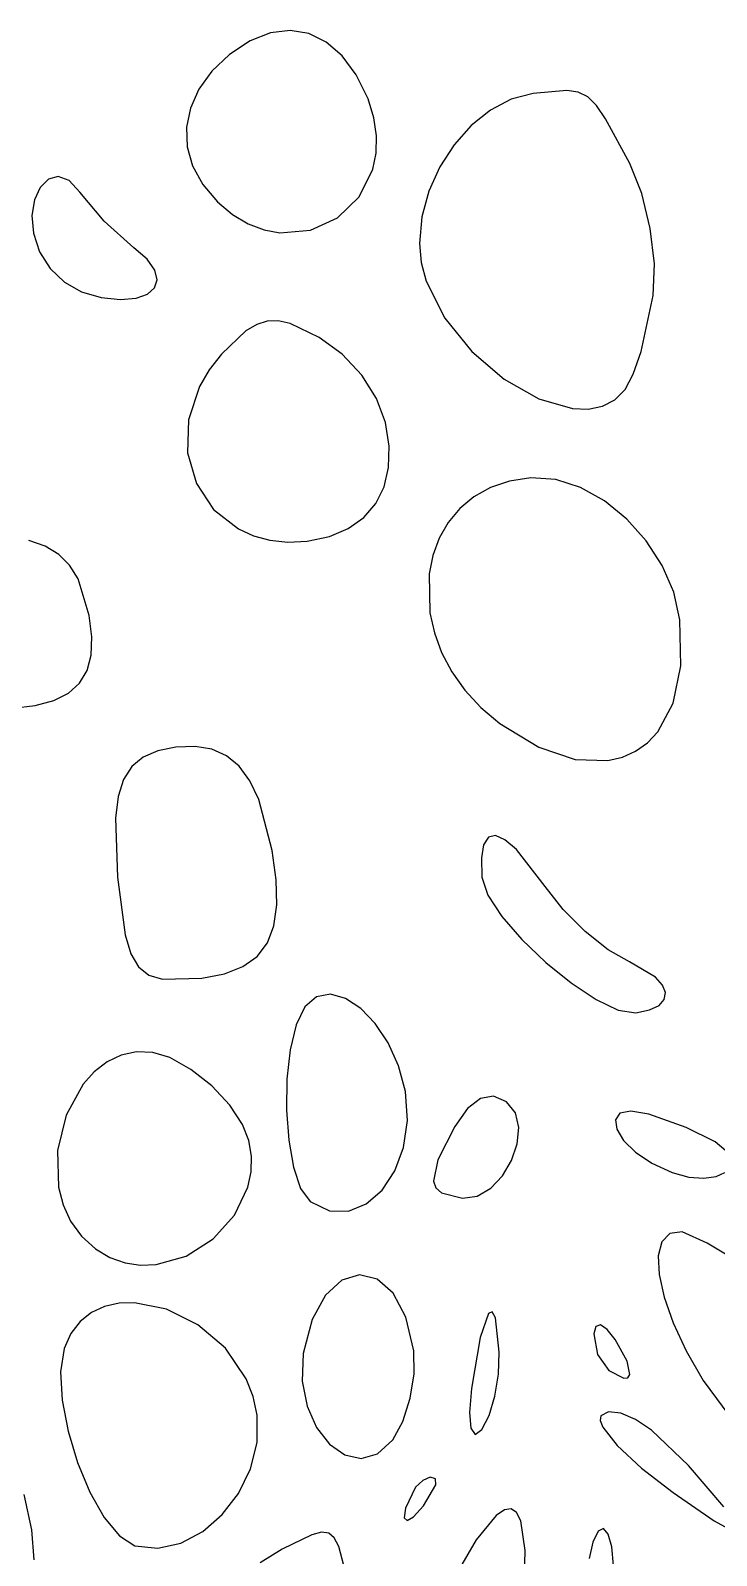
# Model space of a CAD drawing. Extents: x 9 to 1857, y 16 to 982.
# Drawn here: x 372 to 409.1, y 363.2 to 445.7 of the extents above; entities that cross this region are included whole.
import ezdxf

# ---------------------------------------------------------------- set-up
doc = ezdxf.new("R2010")
doc.units = 0

msp = doc.modelspace()

# ---------------------------------------------------------------- linework, layer by layer
at = {"layer": 'Layer 1'}
for p, q in [((384.978401, 445.527564), (383.879319, 445.094005)), ((386.04324, 445.658832), (384.978401, 445.527564)), ((387.056742, 445.493243), (386.04324, 445.658832)), ((388.001814, 445.036231), (387.056742, 445.493243)), ((383.879319, 445.094005), (382.76309, 444.35272)), ((388.861361, 444.29323), (388.001814, 445.036231)), ((382.76309, 444.35272), (381.815459, 443.453931)), ((389.618287, 443.269675), (388.861361, 444.29323)), ((381.815459, 443.453931), (381.112184, 442.485579)), ((390.2555, 441.971), (389.618287, 443.269675)), ((381.112184, 442.485579), (380.654966, 441.4687)), ((390.576429, 440.945232), (390.2555, 441.971)), ((390.2555, 441.971), (390.2555, 441.971)), ((397.9914, 441.942036), (396.866366, 441.351877)), ((399.17053, 442.24594), (397.9914, 441.942036)), ((400.989298, 442.407993), (399.17053, 442.24594)), ((401.611732, 442.327057), (400.989298, 442.407993)), ((402.12768, 442.076741), (401.611732, 442.327057)), ((402.60075, 441.61099), (402.12768, 442.076741)), ((380.654966, 441.4687), (380.445506, 440.424328)), ((396.866366, 441.351877), (395.827249, 440.517442)), ((403.094552, 440.883749), (402.60075, 441.61099)), ((380.445506, 440.424328), (380.485506, 439.373499)), ((390.717253, 439.962088), (390.576429, 440.945232)), ((395.827249, 440.517442), (394.905869, 439.480711)), ((404.39879, 438.46058), (403.094552, 440.883749)), ((390.692868, 439.03178), (390.717253, 439.962088)), ((394.905869, 439.480711), (394.134045, 438.283665)), ((380.485506, 439.373499), (380.776668, 438.337249)), ((390.51817, 438.164522), (390.692868, 439.03178)), ((380.776668, 438.337249), (381.320692, 437.336615)), ((389.777414, 436.660002), (390.51817, 438.164522)), ((394.134045, 438.283665), (393.543599, 436.968282)), ((405.049786, 436.838037), (404.39879, 438.46058)), ((372.543178, 437.17298), (372.231717, 436.496263)), ((372.986399, 437.616477), (372.543178, 437.17298)), ((373.519142, 437.764057), (372.986399, 437.616477)), ((374.099169, 437.55302), (373.519142, 437.764057)), ((374.68424, 436.92067), (374.099169, 437.55302)), ((381.320692, 437.336615), (382.11928, 436.39263)), ((372.231717, 436.496263), (372.094257, 435.649023)), ((375.996893, 435.354672), (374.68424, 436.92067)), ((382.11928, 436.39263), (382.935895, 435.706717)), ((388.61415, 435.53023), (389.777414, 436.660002)), ((393.543599, 436.968282), (393.166351, 435.576544)), ((405.50648, 434.952496), (405.049786, 436.838037)), ((372.094257, 435.649023), (372.173035, 434.69396)), ((377.608, 433.9167), (375.996893, 435.354672)), ((382.935895, 435.706717), (383.780942, 435.206405)), ((387.147541, 434.856906), (388.61415, 435.53023)), ((393.166351, 435.576544), (393.03412, 434.15043)), ((372.173035, 434.69396), (372.51029, 433.69377)), ((383.780942, 435.206405), (384.639525, 434.88148)), ((384.639525, 434.88148), (385.49675, 434.721731)), ((385.49675, 434.721731), (387.147541, 434.856906)), ((405.727156, 433.037977), (405.50648, 434.952496)), ((372.51029, 433.69377), (373.088656, 432.786138)), ((378.314607, 433.29431), (377.608, 433.9167)), ((377.608, 433.9167), (377.608, 433.9167)), ((393.03412, 434.15043), (393.130469, 433.123422)), ((378.726888, 432.709868), (378.314607, 433.29431)), ((393.130469, 433.123422), (393.404421, 432.098188)), ((405.6701, 431.3285), (405.727156, 433.037977)), ((373.088656, 432.786138), (373.854495, 432.056895)), ((373.854495, 432.056895), (374.777677, 431.52848)), ((378.726213, 431.742202), (378.859279, 432.185218)), ((378.859279, 432.185218), (378.726888, 432.709868)), ((393.404421, 432.098188), (394.401322, 430.11252)), ((374.777677, 431.52848), (375.82807, 431.22333)), ((375.82807, 431.22333), (376.878618, 431.121384)), ((377.721448, 431.188443), (378.342124, 431.402663)), ((378.342124, 431.402663), (378.726213, 431.742202)), ((405.014957, 428.310167), (405.67006, 431.3285)), ((405.67006, 431.3285), (405.6701, 431.3285)), ((376.878618, 431.121384), (377.721448, 431.188443)), ((384.23804, 429.769491), (383.656012, 429.413213)), ((384.810689, 429.952765), (384.23804, 429.769491)), ((385.404703, 429.968273), (384.810689, 429.952765)), ((386.050826, 429.821255), (385.404703, 429.968273)), ((387.62237, 429.06059), (386.050826, 429.821255)), ((394.401322, 430.11252), (395.857197, 428.312385)), ((383.656012, 429.413213), (382.34085, 428.16069)), ((388.853823, 428.158728), (387.62237, 429.06059)), ((382.34085, 428.16069), (381.662512, 427.306638)), ((389.911674, 427.026595), (388.853823, 428.158728)), ((395.857197, 428.312385), (397.604417, 426.816739)), ((404.585425, 427.080207), (405.014957, 428.310167)), ((381.662512, 427.306638), (381.141399, 426.420757)), ((404.15422, 426.25821), (404.585425, 427.080207)), ((381.141399, 426.420757), (380.546689, 424.606207)), ((390.72023, 425.761412), (389.911674, 427.026595)), ((397.604417, 426.816739), (399.475357, 425.74454)), ((403.593925, 425.697289), (404.15422, 426.25821)), ((391.2038, 424.4604), (390.72023, 425.761412)), ((399.475357, 425.74454), (401.302389, 425.214748)), ((402.917886, 425.346318), (403.593925, 425.697289)), ((380.546689, 424.606207), (380.508411, 422.822445)), ((401.302389, 425.214748), (402.147056, 425.190428)), ((402.147056, 425.190428), (402.917886, 425.346318)), ((391.2038, 424.46038), (391.2038, 424.4604)), ((391.394418, 423.191373), (391.2038, 424.46038)), ((391.364114, 422.032922), (391.394418, 423.191373)), ((380.508411, 422.822445), (380.978257, 421.174875)), ((391.120561, 420.996647), (391.364114, 422.032922)), ((399.05325, 421.47337), (397.897358, 421.294083)), ((400.394168, 421.3831), (399.05325, 421.47337)), ((401.737391, 420.951023), (400.394168, 421.3831)), ((380.978257, 421.174875), (381.907918, 419.7689)), ((390.671436, 420.094167), (391.120561, 420.996647)), ((396.871125, 420.945328), (395.976792, 420.444815)), ((397.897358, 421.294083), (396.871125, 420.945328)), ((403.034061, 420.223738), (401.737391, 420.951023)), ((381.907918, 419.7689), (383.249085, 418.709925)), ((390.024413, 419.337103), (390.671436, 420.094167)), ((395.216598, 419.810256), (394.592784, 419.059364)), ((395.976792, 420.444815), (395.216598, 419.810256)), ((404.23532, 419.247843), (403.034061, 420.223738)), ((389.187166, 418.737072), (390.024413, 419.337103)), ((394.592784, 419.059364), (394.10759, 418.20985)), ((405.292311, 418.069933), (404.23532, 419.247843)), ((372.811982, 417.772747), (371.928374, 418.08718)), ((383.249085, 418.709925), (384.058886, 418.343501)), ((384.058886, 418.343501), (384.953449, 418.103354)), ((384.953449, 418.103354), (385.926733, 418.002658)), ((385.926733, 418.002658), (386.9727, 418.05459)), ((386.9727, 418.05459), (388.16737, 418.305695)), ((388.16737, 418.305695), (389.187166, 418.737072)), ((394.10759, 418.20985), (393.763258, 417.279425)), ((406.156177, 416.736608), (405.292311, 418.069933)), ((373.540079, 417.329056), (372.811982, 417.772747)), ((374.127216, 416.744731), (373.540079, 417.329056)), ((393.763258, 417.279425), (393.562026, 416.285801)), ((374.587947, 416.008397), (374.127216, 416.744731)), ((406.778059, 415.294465), (406.156177, 416.736608)), ((375.1884, 414.0342), (374.587947, 416.008397)), ((393.562026, 416.285801), (393.597829, 414.179805)), ((407.1091, 413.7901), (406.778059, 415.294465)), ((375.325068, 412.878057), (375.1884, 414.0342)), ((375.1884, 414.0342), (375.1884, 414.0342)), ((393.597829, 414.179805), (393.839344, 413.102856)), ((393.839344, 413.102856), (394.232922, 412.033555)), ((407.1091, 413.79008), (407.1091, 413.7901)), ((407.157516, 411.318323), (407.1091, 413.79008)), ((375.28807, 411.888392), (375.325068, 412.878057)), ((375.071042, 411.057463), (375.28807, 411.888392)), ((394.232922, 412.033555), (394.780803, 410.989615)), ((374.667625, 410.377526), (375.071042, 411.057463)), ((394.780803, 410.989615), (395.485228, 409.988746)), ((406.739531, 409.292343), (407.157516, 411.318323)), ((373.276173, 409.439662), (374.071456, 409.84084)), ((374.071456, 409.84084), (374.667625, 410.377526)), ((395.485228, 409.988746), (396.348437, 409.04866)), ((371.06282, 409.01286), (372.275415, 409.166249)), ((372.275415, 409.166249), (373.276173, 409.439662)), ((396.348437, 409.04866), (397.37267, 408.18707)), ((405.907565, 407.742307), (406.739531, 409.292343)), ((397.37267, 408.18707), (399.488262, 406.904907)), ((405.35272, 407.155195), (405.907565, 407.742307)), ((378.891478, 406.717512), (378.098622, 406.379183)), ((379.87693, 406.91331), (378.891478, 406.717512)), ((380.910871, 406.954932), (379.87693, 406.91331)), ((381.817986, 406.803537), (380.910871, 406.954932)), ((382.606809, 406.449957), (381.817986, 406.803537)), ((399.488262, 406.904907), (401.451966, 406.249514)), ((403.998067, 406.375634), (404.714036, 406.69838)), ((404.714036, 406.69838), (405.35272, 407.155195)), ((377.48658, 405.872035), (377.043569, 405.169781)), ((378.098622, 406.379183), (377.48658, 405.872035)), ((383.285874, 405.885024), (382.606809, 406.449957)), ((383.863712, 405.099569), (383.285874, 405.885024)), ((401.451966, 406.249514), (403.211364, 406.190727)), ((403.211364, 406.190727), (403.998067, 406.375634)), ((377.043569, 405.169781), (376.757806, 404.246136)), ((384.348857, 404.084426), (383.863712, 405.099569)), ((376.757806, 404.246136), (376.617508, 403.074811)), ((385.0752, 401.3284), (384.348857, 404.084426)), ((376.617508, 403.074811), (376.72618, 399.88398)), ((396.500374, 401.640095), (396.380106, 400.92262)), ((396.757808, 402.042695), (396.500374, 401.640095)), ((397.144694, 402.131581), (396.757808, 402.042695)), ((397.653315, 401.907915), (397.144694, 402.131581)), ((398.275956, 401.372857), (397.653315, 401.907915)), ((385.291405, 399.741096), (385.0752, 401.3284)), ((385.0752, 401.3284), (385.0752, 401.3284)), ((396.380106, 400.92262), (396.40472, 399.88911)), ((399.83244, 399.37321), (398.275956, 401.372857)), ((376.72618, 399.88398), (377.140387, 396.761575)), ((396.40472, 399.88911), (396.731131, 398.915418)), ((385.325502, 398.388706), (385.291405, 399.741096)), ((400.806436, 398.131525), (399.83244, 399.37321)), ((385.16983, 397.257317), (385.325502, 398.388706)), ((396.731131, 398.915418), (397.492047, 397.754477)), ((397.492047, 397.754477), (398.572191, 396.507952)), ((401.988379, 396.950986), (400.806436, 398.131525)), ((377.140387, 396.761575), (377.442918, 395.742425)), ((384.81673, 396.333015), (385.16983, 397.257317)), ((403.229067, 395.965007), (401.988379, 396.950986)), ((384.258543, 395.601884), (384.81673, 396.333015)), ((398.572191, 396.507952), (399.856288, 395.277507)), ((404.3793, 395.307), (403.229067, 395.965007)), ((377.442918, 395.742425), (377.854635, 395.030016)), ((377.854635, 395.030016), (378.409712, 394.583378)), ((382.496267, 394.663481), (383.487608, 395.050011)), ((383.487608, 395.050011), (384.258543, 395.601884)), ((399.856288, 395.277507), (401.229059, 394.164809)), ((405.786541, 394.475803), (404.3793, 395.307)), ((404.3793, 395.307), (404.3793, 395.307)), ((378.409712, 394.583378), (379.142326, 394.361539)), ((379.142326, 394.361539), (381.27686, 394.42838)), ((381.27686, 394.42838), (382.496267, 394.663481)), ((401.229059, 394.164809), (402.57523, 393.27152)), ((406.165772, 394.05035), (405.786541, 394.475803)), ((387.477028, 393.412422), (386.84236, 392.86919)), ((388.225668, 393.551779), (387.477028, 393.412422)), ((389.037685, 393.329866), (388.225668, 393.551779)), ((389.862485, 392.789286), (389.037685, 393.329866)), ((406.325699, 393.642504), (406.165772, 394.05035)), ((406.264035, 393.270396), (406.325699, 393.642504)), ((386.84236, 392.86919), (386.368384, 391.892313)), ((390.649472, 391.972645), (389.862485, 392.789286)), ((402.57523, 393.27152), (403.779522, 392.699305)), ((403.779522, 392.699305), (404.72666, 392.54983)), ((404.72666, 392.54983), (405.4668, 392.705927)), ((405.4668, 392.705927), (405.978497, 392.95216)), ((405.978497, 392.95216), (406.264035, 393.270396)), ((386.368384, 391.892313), (386.0477, 390.546871)), ((391.34805, 390.922548), (390.649472, 391.972645)), ((391.907624, 389.681598), (391.34805, 390.922548)), ((376.915094, 390.262983), (376.153679, 389.894362)), ((377.740381, 390.442383), (376.915094, 390.262983)), ((378.619852, 390.407625), (377.740381, 390.442383)), ((379.54382, 390.13377), (378.619852, 390.407625)), ((380.686498, 389.493273), (379.54382, 390.13377)), ((386.0477, 390.546871), (385.876555, 388.968871)), ((375.465825, 389.361459), (374.861219, 388.689214)), ((376.153679, 389.894362), (375.465825, 389.361459)), ((381.80928, 388.59645), (380.686498, 389.493273)), ((392.2776, 388.2924), (391.907624, 389.681598)), ((374.861219, 388.689214), (373.940506, 387.026448)), ((382.783052, 387.56222), (381.80928, 388.59645)), ((385.876555, 388.968871), (385.851196, 387.294323)), ((383.4787, 386.5095), (382.783052, 387.56222)), ((392.387586, 386.724835), (392.2776, 388.2924)), ((392.2776, 388.2924), (392.2776, 388.2924)), ((396.332079, 387.925722), (395.637982, 387.377719)), ((397.033996, 388.044895), (396.332079, 387.925722)), ((397.7424, 387.7346), (397.033996, 388.044895)), ((398.219207, 387.139571), (397.7424, 387.7346)), ((397.7424, 387.7346), (397.7424, 387.7346)), ((373.940506, 387.026448), (373.469046, 385.105572)), ((385.851196, 387.294323), (385.967871, 385.659232)), ((392.179334, 385.273927), (392.387586, 386.724835)), ((395.637982, 387.377719), (394.95304, 386.40152)), ((398.395779, 386.35708), (398.219207, 387.139571)), ((403.867727, 387.117099), (403.620536, 386.768778)), ((403.620536, 386.768778), (403.694921, 386.259606)), ((404.462447, 387.239502), (403.867727, 387.117099)), ((405.43065, 387.07092), (404.462447, 387.239502)), ((407.447376, 386.354424), (405.43065, 387.07092)), ((383.4787, 386.50948), (383.4787, 386.5095)), ((383.808442, 385.655755), (383.4787, 386.50948)), ((394.95304, 386.40152), (394.035549, 384.599636)), ((398.311488, 385.472949), (398.395779, 386.35708)), ((403.694921, 386.259606), (404.064928, 385.65465)), ((409.0076, 385.5808), (407.447376, 386.354424)), ((373.469046, 385.105572), (373.524343, 383.126094)), ((383.956041, 384.799111), (383.808442, 385.655755)), ((385.967871, 385.659232), (386.222827, 384.199608)), ((391.704375, 383.999185), (392.179334, 385.273927)), ((398.005711, 384.573), (398.311488, 385.472949)), ((404.064928, 385.65465), (404.704605, 385.018978)), ((409.580383, 385.097198), (409.0076, 385.5808)), ((409.0076, 385.5808), (409.0076, 385.5808)), ((383.936903, 383.952565), (383.956041, 384.799111)), ((394.035549, 384.599636), (393.786209, 383.455402)), ((397.517821, 383.743054), (398.005711, 384.573)), ((404.704605, 385.018978), (405.587996, 384.417655)), ((405.587996, 384.417655), (406.68915, 383.91575)), ((383.766436, 383.129135), (383.936903, 383.952565)), ((386.222827, 384.199608), (386.612311, 383.051458)), ((391.01424, 382.960119), (391.704375, 383.999185)), ((393.786209, 383.455402), (393.917036, 383.082371)), ((396.887193, 383.068932), (397.517821, 383.743054)), ((406.68915, 383.91575), (407.597415, 383.673083)), ((407.597415, 383.673083), (408.398729, 383.609309)), ((408.398729, 383.609309), (409.058216, 383.699382)), ((409.058216, 383.699382), (409.541001, 383.918254)), ((373.524343, 383.126094), (373.773746, 382.176727)), ((383.03314, 381.603691), (383.766436, 383.129135)), ((386.612311, 383.051458), (387.13257, 382.35079)), ((390.160461, 382.216237), (391.01424, 382.960119)), ((393.917036, 383.082371), (394.22083, 382.81671)), ((394.22083, 382.81671), (395.35522, 382.53145)), ((395.35522, 382.53145), (396.153201, 382.636457)), ((396.153201, 382.636457), (396.887193, 383.068932)), ((373.773746, 382.176727), (374.183903, 381.287524)), ((387.13257, 382.35079), (388.168094, 381.852064)), ((388.168094, 381.852064), (389.194568, 381.827049)), ((389.194568, 381.827049), (390.160461, 382.216237)), ((374.183903, 381.287524), (374.764501, 380.483426)), ((381.879409, 380.32692), (383.03314, 381.603691)), ((374.764501, 380.483426), (375.52523, 379.78937)), ((380.428497, 379.402962), (381.879409, 380.32692)), ((406.128306, 380.164697), (405.940047, 379.413642)), ((406.555007, 380.613757), (406.128306, 380.164697)), ((407.22638, 380.71656), (406.555007, 380.613757)), ((408.584125, 380.093462), (407.22638, 380.71656)), ((411.193341, 378.513183), (408.584125, 380.093462)), ((375.52523, 379.78937), (376.309915, 379.320045)), ((376.309915, 379.320045), (377.128152, 379.030047)), ((378.80366, 378.935958), (380.428497, 379.402962)), ((405.940047, 379.413642), (405.984002, 378.404856)), ((377.128152, 379.030047), (377.964536, 378.906357)), ((377.964536, 378.906357), (378.80366, 378.935958)), ((388.837938, 378.097155), (387.953904, 377.29162)), ((389.799337, 378.382966), (388.837938, 378.097155)), ((390.753373, 378.146854), (389.799337, 378.382966)), ((391.615314, 377.386622), (390.753373, 378.146854)), ((405.984002, 378.404856), (406.253946, 377.182602)), ((376.801268, 376.845238), (376.021812, 376.673128)), ((377.632373, 376.873225), (376.801268, 376.845238)), ((379.36738, 376.525262), (377.632373, 376.873225)), ((387.953904, 377.29162), (387.231965, 375.968559)), ((392.300433, 376.10007), (391.615314, 377.386622)), ((406.253946, 377.182602), (406.743648, 375.791143)), ((375.31454, 376.349789), (374.699989, 375.868113)), ((376.021812, 376.673128), (375.31454, 376.349789)), ((381.06254, 375.686099), (379.36738, 376.525262)), ((387.231965, 375.968559), (386.75685, 374.13017)), ((392.724, 374.285), (392.300433, 376.10007)), ((396.772251, 376.300079), (396.318899, 374.997917)), ((396.969722, 376.379682), (396.772251, 376.300079)), ((397.136146, 376.063208), (396.969722, 376.379682)), ((397.34112, 374.19675), (397.136146, 376.063208)), ((374.198697, 375.220992), (373.8312, 374.40132)), ((374.699989, 375.868113), (374.198697, 375.220992)), ((382.553558, 374.412595), (381.06254, 375.686099)), ((402.563162, 375.598865), (402.45106, 375.19657)), ((402.45106, 375.19657), (402.659765, 374.070868)), ((402.813394, 375.67647), (402.563162, 375.598865)), ((403.171444, 375.437432), (402.813394, 375.67647)), ((403.607, 374.8898), (403.171444, 375.437432)), ((406.743648, 375.791143), (407.446882, 374.274741)), ((373.8312, 374.40132), (373.636845, 373.140549)), ((383.676143, 372.761609), (382.553558, 374.412595)), ((396.318899, 374.997917), (395.84555, 372.24728)), ((404.25482, 373.720672), (403.607, 374.8898)), ((403.607, 374.8898), (403.607, 374.8898)), ((386.75685, 374.13017), (386.699625, 372.639811)), ((392.74512, 373.035201), (392.724, 374.285)), ((392.724, 374.285), (392.724, 374.285)), ((397.299498, 373.007446), (397.34108, 374.19678)), ((397.34108, 374.19678), (397.34112, 374.19675)), ((402.659765, 374.070868), (403.26906, 373.21677)), ((404.402684, 372.99394), (404.25482, 373.720672)), ((407.446882, 374.274741), (408.35742, 372.67766)), ((373.636845, 373.140549), (373.724468, 371.608356)), ((384.047931, 371.812329), (383.676143, 372.761609)), ((392.538544, 371.708597), (392.74512, 373.035201)), ((397.108783, 371.823289), (397.299498, 373.007446)), ((403.26906, 373.21677), (404.06822, 372.796881)), ((404.06822, 372.796881), (404.294641, 372.823747)), ((404.294641, 372.823747), (404.402684, 372.99394)), ((408.35742, 372.67766), (410.102099, 370.305617)), ((386.699625, 372.639811), (386.959758, 371.284379)), ((395.84555, 372.24728), (395.739628, 370.94898)), ((373.724468, 371.608356), (374.049101, 369.93017)), ((384.266, 370.79), (384.047931, 371.812329)), ((386.959758, 371.284379), (387.473068, 370.125894)), ((392.141451, 370.463561), (392.538544, 371.708597)), ((396.799803, 370.781329), (397.108783, 371.823289)), ((384.260672, 369.315227), (384.26601, 370.78996)), ((384.26601, 370.78996), (384.266, 370.79)), ((391.59102, 369.45846), (392.141451, 370.463561)), ((395.739628, 370.94898), (395.809509, 370.096011)), ((396.40343, 370.01859), (396.799803, 370.781329)), ((402.83311, 370.75533), (402.79304, 370.508204)), ((402.79304, 370.508204), (402.936445, 370.149616)), ((403.254879, 370.973232), (402.83311, 370.75533)), ((403.911657, 370.90087), (403.254879, 370.973232)), ((404.713609, 370.563481), (403.911657, 370.90087)), ((405.5709, 369.9863), (404.713609, 370.563481)), ((374.049101, 369.93017), (374.565778, 368.231419)), ((387.473068, 370.125894), (388.175377, 369.226379)), ((390.774507, 368.701874), (391.59102, 369.45846)), ((395.809509, 370.096011), (396.03688, 369.761504)), ((396.03688, 369.761504), (396.40343, 370.01859)), ((402.936445, 370.149616), (403.709419, 369.166066)), ((407.576556, 368.079812), (405.5709, 369.9863)), ((405.5709, 369.9863), (405.5709, 369.9863)), ((383.906621, 367.888399), (384.260672, 369.315227)), ((388.175377, 369.226379), (389.002506, 368.647856)), ((389.002506, 368.647856), (389.890276, 368.452347)), ((389.890276, 368.452347), (390.774507, 368.701874)), ((403.709419, 369.166066), (405.0235, 367.940711)), ((374.565778, 368.231419), (375.22953, 366.63753)), ((383.260896, 366.570294), (383.906621, 367.888399)), ((405.0235, 367.940711), (406.75016, 366.60958)), ((409.48796, 365.84055), (407.576556, 368.079812)), ((392.821466, 366.899952), (392.27095, 365.76957)), ((393.212101, 367.271214), (392.821466, 366.899952)), ((393.6206, 367.4401), (393.212101, 367.271214)), ((393.24711, 365.88943), (393.913575, 367.034012)), ((393.62064, 367.44007), (393.6206, 367.4401)), ((393.893164, 367.354796), (393.62064, 367.44007)), ((393.913575, 367.034012), (393.893164, 367.354796)), ((372.082415, 364.594463), (371.67023, 366.5098)), ((375.22953, 366.63753), (375.995391, 365.273932)), ((382.380537, 365.421733), (383.260896, 366.570294)), ((406.75016, 366.60958), (408.964856, 365.089704)), ((375.995391, 365.273932), (376.818393, 364.266053)), ((381.322586, 364.503535), (382.380537, 365.421733)), ((392.27095, 365.76957), (392.212338, 365.247913)), ((392.212338, 365.247913), (392.36627, 365.095325)), ((392.36627, 365.095325), (392.716582, 365.309825)), ((392.716582, 365.309825), (393.24711, 365.88943)), ((397.186657, 365.379215), (396.105436, 364.050388)), ((397.622719, 365.675587), (397.186657, 365.379215)), ((397.988394, 365.726747), (397.622719, 365.675587)), ((398.283167, 365.532808), (397.988394, 365.726747)), ((398.506521, 365.093879), (398.283167, 365.532808)), ((372.208207, 362.969117), (372.082415, 364.594463)), ((380.14408, 363.87652), (381.322586, 364.503535)), ((387.74263, 364.468533), (387.216388, 364.328326)), ((388.135791, 364.42216), (387.74263, 364.468533)), ((388.432691, 364.173463), (388.135791, 364.42216)), ((398.736915, 363.481503), (398.506521, 365.093879)), ((402.68364, 364.52152), (402.406758, 363.940707)), ((402.97708, 364.663808), (402.68364, 364.52152)), ((403.233135, 364.362882), (402.97708, 364.663808)), ((408.964856, 365.089704), (410.083224, 364.476309)), ((376.818393, 364.266053), (377.65357, 363.73932)), ((377.65357, 363.73932), (378.902062, 363.601509)), ((378.902062, 363.601509), (380.14408, 363.87652)), ((387.216388, 364.328326), (385.61739, 363.55114)), ((388.670146, 363.706699), (388.432691, 364.173463)), ((389.114, 362.056), (388.670146, 363.706699)), ((396.105436, 364.050388), (394.748855, 361.739374)), ((402.406758, 363.940707), (402.195777, 363.04762)), ((403.42427, 363.67937), (403.233135, 364.362882)), ((403.52295, 362.6739), (403.42427, 363.67937)), ((385.61739, 363.55114), (384.431077, 362.813864)), ((398.675449, 360.890512), (398.736915, 363.481503))]:
    msp.add_line(p, q, dxfattribs=at)

doc.saveas('drawing.dxf')
